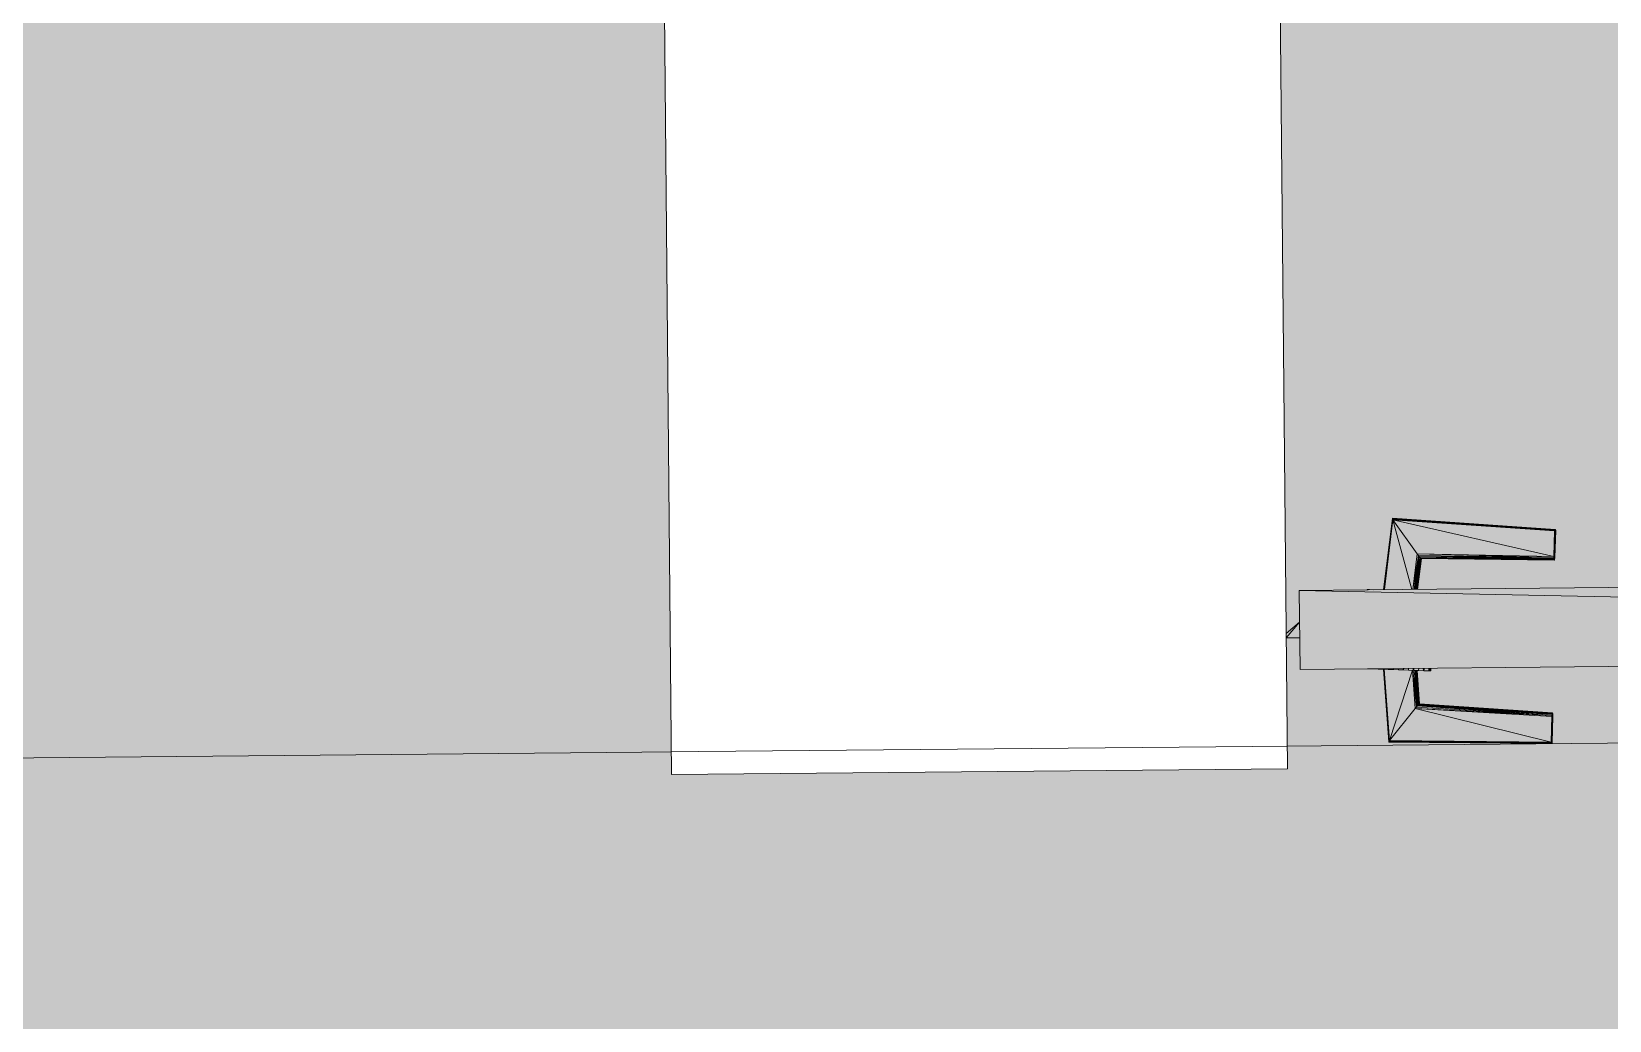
# Model space of a CAD drawing. Header units: millimetres. Extents: x 141848 to 1648660, y -465012 to -151356.
# Drawn here: x 380719 to 381399, y -272054 to -271628 of the extents above; entities that cross this region are included whole.
import ezdxf

# ---------------------------------------------------------------- set-up
doc = ezdxf.new("R2010")
doc.units = ezdxf.units.MM
doc.header["$MEASUREMENT"] = 0
doc.linetypes.add('Wipeout_Contour', pattern=[1000, 0, -1000])
doc.layers.add('Divers - Dessin général', color=7, linetype='Continuous')
doc.layers.add('Structure - Murs extérieurs', color=7, linetype='Continuous')

msp = doc.modelspace()

# ---------------------------------------------------------------- hatches: boundary and pattern name
at = {"linetype": 'Continuous', "lineweight": 0, "true_color": 0x6f6f6f}
h = msp.add_hatch(color=8, dxfattribs=at)
h.paths.add_polyline_path([(360547.961, -275935.042), (360547.961, -295062.571), (487920.34, -293826.868), (487920.34, -270902.734), (487462.568, -270902.734), (472913.119, -271040.575), (472913.119, -163437.635), (371855.719, -163437.635), (371855.719, -271040.575), (371882.482, -271040.57), (371882.665, -272000.514, -0.4094274), (367883.201, -275935.042)])
h.paths.add_polyline_path([(377135.103, -260639.953), (373845.103, -260639.953), (373845.103, -248364.953), (373845.103, -243089.974), (373845.103, -242189.974), (377135.103, -242189.974)], flags=0)
h.paths.add_polyline_path([(415474.561, -260810.571), (380202.952, -260810.571), (380202.952, -230015.57), (380202.952, -193810.571), (380202.952, -171995.57), (431505.799, -171995.57), (464309.564, -171995.57), (464309.564, -262266.885), (436549.587, -262266.885), (436549.587, -189810.571), (412055.061, -189810.571), (412055.061, -201780.57), (412055.061, -204495.57), (415454.069, -204495.57), (415454.069, -208495.57), (415454.069, -218295.57), (405655.061, -218295.57), (405655.061, -222495.57), (415474.561, -222495.57)], flags=0)
h.paths.add_polyline_path([(381436.562, -269433.913, -0.0903187), (381558.292, -268727.623, -0.2014487), (382612.158, -267592.74, -0.1042114), (383417.525, -267415.055), (384017.498, -267409.371, -0.1040446), (384824.873, -267571.244, -0.2382555), (385983.776, -268953.318, -0.0551886), (386036.355, -269390.334), (386038.45, -269611.438), (386050.565, -270890.267), (385792.102, -271892.761, -0.2679492), (384069.602, -272909.124), (383469.629, -272914.808, -0.1937175), (382078.771, -272370.185, -0.0705688), (381728.183, -271931.262, -0.1316525), (381450.772, -270933.845)], flags=0)
h.paths.add_polyline_path([(392016.505, -273452.052), (392030.007, -267377.824, -0.3805567), (394016.505, -265609.826), (394094.233, -265609.826), (394094.233, -270609.826), (409094.233, -270609.826), (409094.233, -265609.826), (414055.71, -265609.826, -0.4142136), (415555.71, -267109.826), (415555.71, -273660.699, -0.3455016), (413836.804, -275433.432), (394027.271, -275599.002, -0.4157911), (392016.505, -273599.031)], flags=0)
h.paths.add_polyline_path([(424209.612, -271504.083, -0.1344739), (423930.467, -270484.937), (423930.467, -268984.937, -0.4142136), (425930.467, -266984.937), (426530.467, -266984.937, -0.4142136), (428530.467, -268984.937), (428530.467, -270484.937, -0.1288203), (428273.55, -271465.581, -0.2709363), (426530.467, -272484.937), (425930.467, -272484.937, -0.26498)], flags=0)
h.paths.add_polyline_path([(436562.206, -273329.325), (436569.468, -267730.336, -0.0985615), (436800.237, -266943.721), (436817.2, -266951.545, -0.258849), (438654.998, -265605.827), (438652.661, -265587.294), (439337.088, -265587.294), (439337.088, -265687.294), (439337.088, -270687.294), (469237.088, -270687.294), (469237.088, -265687.294), (470907.523, -265687.294), (472885.813, -265687.294), (472885.813, -267687.294), (472885.813, -271062.255, 0.0013458), (472885.842, -271073.021), (472896.728, -273095.233, -0.4142136), (470907.523, -275105.97), (462184.053, -275105.97, -0.005189), (462130.957, -275116.103), (454147.511, -275196.191), (438770.531, -275253.24, -0.3865533), (436572.608, -273475.385, -0.0251892)], flags=0)

# ---------------------------------------------------------------- linework, layer by layer
at = {"color": 7, "linetype": 'Continuous', "lineweight": 20}
for p, q in [((381301.737, -271868.366), (381305.547, -271837.67)), ((381301.772, -271868.366), (381305.547, -271837.67)), ((381301.772, -271868.366), (381305.571, -271837.777)), ((381305.619, -271837.923), (381301.772, -271868.366)), ((381301.836, -271868.365), (381305.619, -271837.923)), ((381305.69, -271838.107), (381301.841, -271868.365)), ((381301.934, -271868.364), (381305.69, -271838.107)), ((381305.797, -271838.329), (381301.94, -271868.364)), ((381302.068, -271868.363), (381305.797, -271838.329)), ((381305.547, -271837.67), (381305.558, -271837.602)), ((381305.547, -271837.67), (381375.583, -271842.529)), ((381305.571, -271837.777), (381305.547, -271837.67)), ((381305.558, -271837.602), (381305.592, -271837.572)), ((381375.583, -271842.529), (381305.558, -271837.602)), ((381305.558, -271837.602), (381375.623, -271842.478)), ((381305.558, -271837.602), (381375.658, -271842.455)), ((381305.571, -271837.777), (381375.583, -271842.529)), ((381375.543, -271842.611), (381305.571, -271837.777)), ((381305.619, -271837.923), (381305.571, -271837.777)), ((381305.592, -271837.572), (381375.658, -271842.455)), ((381305.619, -271837.923), (381375.543, -271842.611)), ((381305.619, -271837.923), (381375.504, -271842.721)), ((381375.458, -271842.86), (381305.619, -271837.923)), ((381305.69, -271838.107), (381305.619, -271837.923)), ((381305.69, -271838.107), (381375.458, -271842.86)), ((381305.797, -271838.329), (381305.69, -271838.107)), ((381305.797, -271838.329), (381375.419, -271843.029)), ((381375.1, -271854.081), (381305.797, -271838.329)), ((381305.797, -271838.329), (381375.458, -271842.86)), ((381316.222, -271852.967), (381305.797, -271838.329)), ((381313.922, -271868.25), (381305.797, -271838.329)), ((381375.1, -271854.081), (381375.419, -271843.029)), ((381375.458, -271842.86), (381375.122, -271854.551)), ((381375.122, -271854.551), (381375.419, -271843.029)), ((381375.504, -271842.721), (381375.149, -271854.936)), ((381375.149, -271854.936), (381375.458, -271842.86)), ((381375.543, -271842.611), (381375.175, -271855.237)), ((381375.175, -271855.237), (381375.504, -271842.721)), ((381375.583, -271842.529), (381375.212, -271855.451)), ((381375.212, -271855.451), (381375.543, -271842.611)), ((381375.658, -271842.455), (381375.242, -271855.577)), ((381375.623, -271842.478), (381375.242, -271855.577)), ((381375.242, -271855.577), (381375.583, -271842.529)), ((381375.658, -271842.455), (381375.283, -271855.613)), ((381375.317, -271855.567), (381375.658, -271842.455)), ((381375.699, -271842.462), (381375.317, -271855.567)), ((381375.734, -271842.498), (381375.317, -271855.567)), ((381375.734, -271842.498), (381375.363, -271855.419)), ((381375.769, -271842.564), (381375.363, -271855.419)), ((381375.769, -271842.564), (381375.413, -271855.189)), ((381375.805, -271842.658), (381375.413, -271855.189)), ((381375.419, -271843.029), (381375.458, -271842.86)), ((381375.805, -271842.658), (381375.456, -271854.872)), ((381375.841, -271842.782), (381375.456, -271854.872)), ((381375.458, -271842.86), (381375.504, -271842.721)), ((381375.504, -271842.721), (381375.543, -271842.611)), ((381375.841, -271842.782), (381375.505, -271854.471)), ((381375.872, -271842.934), (381375.505, -271854.471)), ((381375.543, -271842.611), (381375.583, -271842.529)), ((381375.872, -271842.934), (381375.552, -271853.987)), ((381375.583, -271842.529), (381375.623, -271842.478)), ((381375.623, -271842.478), (381375.658, -271842.455)), ((381375.658, -271842.455), (381375.699, -271842.462)), ((381375.699, -271842.462), (381375.734, -271842.498)), ((381375.734, -271842.498), (381375.769, -271842.564)), ((381375.769, -271842.564), (381375.805, -271842.658)), ((381375.805, -271842.658), (381375.841, -271842.782)), ((381375.841, -271842.782), (381375.872, -271842.934)), ((381316.222, -271852.967), (381314.328, -271868.247)), ((381316.722, -271853.589), (381314.369, -271868.246)), ((381316.722, -271853.589), (381314.897, -271868.241)), ((381317.139, -271854.1), (381314.932, -271868.241)), ((381317.139, -271854.1), (381315.385, -271868.237)), ((381316.222, -271852.967), (381375.1, -271854.081)), ((381375.122, -271854.551), (381316.222, -271852.967)), ((381316.722, -271853.589), (381316.222, -271852.967)), ((381317.139, -271854.1), (381316.722, -271853.589)), ((381375.122, -271854.551), (381316.722, -271853.589)), ((381375.175, -271855.237), (381317.139, -271854.1)), ((381317.139, -271854.1), (381375.122, -271854.551)), ((381375.149, -271854.936), (381317.139, -271854.1)), ((381317.48, -271854.499), (381317.139, -271854.1)), ((381375.122, -271854.551), (381375.1, -271854.081)), ((381375.552, -271853.987), (381375.505, -271854.471)), ((382409.568, -271857.87), (381265.426, -271868.71)), ((381317.48, -271854.499), (381315.414, -271868.236)), ((381317.48, -271854.499), (381315.774, -271868.233)), ((381316.047, -271868.23), (381317.48, -271854.499)), ((381317.738, -271854.782), (381316.07, -271868.23)), ((381317.914, -271854.949), (381316.088, -271868.23)), ((381317.914, -271854.949), (381316.268, -271868.228)), ((381316.361, -271868.227), (381317.914, -271854.949)), ((381318.007, -271854.998), (381316.367, -271868.227)), ((381317.738, -271854.782), (381317.48, -271854.499)), ((381375.175, -271855.237), (381317.48, -271854.499)), ((381317.738, -271854.782), (381375.175, -271855.237)), ((381375.212, -271855.451), (381317.738, -271854.782)), ((381317.914, -271854.949), (381317.738, -271854.782)), ((381318.007, -271854.998), (381317.914, -271854.949)), ((381317.914, -271854.949), (381375.212, -271855.451)), ((381375.242, -271855.577), (381317.914, -271854.949)), ((381318.007, -271854.998), (381375.242, -271855.577)), ((381375.283, -271855.613), (381318.007, -271854.998)), ((381375.149, -271854.936), (381375.122, -271854.551)), ((381375.175, -271855.237), (381375.149, -271854.936)), ((381375.212, -271855.451), (381375.175, -271855.237)), ((381375.242, -271855.577), (381375.212, -271855.451)), ((381375.283, -271855.613), (381375.242, -271855.577)), ((381375.317, -271855.567), (381375.283, -271855.613)), ((381375.363, -271855.419), (381375.317, -271855.567)), ((381375.413, -271855.189), (381375.363, -271855.419)), ((381375.456, -271854.872), (381375.413, -271855.189)), ((381375.505, -271854.471), (381375.456, -271854.872)), ((381265.426, -271868.71), (382409.89, -271891.838)), ((381265.426, -271868.71), (381265.748, -271902.677)), ((381294.929, -271868.352), (381294.738, -271868.391)), ((381294.738, -271868.391), (381294.831, -271868.359)), ((381294.831, -271868.359), (381294.738, -271868.379)), ((381294.738, -271868.379), (381294.767, -271868.369)), ((381294.738, -271868.379), (381294.738, -271868.391)), ((381294.738, -271868.391), (381294.738, -271868.379)), ((381294.738, -271868.391), (381294.738, -271868.432)), ((381294.767, -271868.405), (381294.738, -271868.391)), ((381295.22, -271868.339), (381294.767, -271868.405)), ((381294.767, -271868.405), (381295.057, -271868.345)), ((381294.767, -271868.405), (381294.929, -271868.352)), ((381294.767, -271868.405), (381294.767, -271868.432)), ((381294.831, -271868.42), (381294.767, -271868.405)), ((381295.417, -271868.335), (381294.831, -271868.42)), ((381294.831, -271868.42), (381295.22, -271868.339)), ((381294.929, -271868.352), (381294.831, -271868.359)), ((381294.831, -271868.42), (381294.831, -271868.431)), ((381294.895, -271868.431), (381294.831, -271868.42)), ((381295.057, -271868.345), (381294.929, -271868.352)), ((381294.965, -271868.43), (381295.417, -271868.335)), ((381295.638, -271868.333), (381294.976, -271868.43)), ((381295.22, -271868.339), (381295.057, -271868.345)), ((381295.186, -271868.428), (381295.638, -271868.333)), ((381295.417, -271868.335), (381295.22, -271868.339)), ((381295.638, -271868.333), (381295.417, -271868.335)), ((381297.393, -271868.407), (381295.638, -271868.333)), ((381265.748, -271902.677), (382409.89, -271891.838)), ((381294.787, -271902.402), (381294.857, -271902.404)), ((381294.857, -271902.404), (381294.95, -271902.408)), ((381294.95, -271902.401), (381294.95, -271902.408)), ((381294.95, -271902.408), (381295.078, -271902.412)), ((381295.078, -271902.412), (381295.083, -271902.399)), ((381295.078, -271902.412), (381297.239, -271902.489)), ((381297.244, -271902.379), (381297.239, -271902.489)), ((381297.239, -271902.489), (381299.401, -271902.566)), ((381299.341, -271902.359), (381299.401, -271902.566)), ((381299.401, -271902.566), (381299.474, -271902.358)), ((381299.404, -271902.359), (381299.401, -271902.566)), ((381299.401, -271902.566), (381301.574, -271902.642)), ((381301.582, -271902.338), (381301.574, -271902.642)), ((381301.574, -271902.642), (381303.747, -271902.72)), ((381301.725, -271902.714), (381301.754, -271902.705)), ((381303.949, -271933.91), (381301.725, -271902.714)), ((381301.754, -271902.705), (381301.818, -271902.692)), ((381303.977, -271933.817), (381301.754, -271902.705)), ((381303.949, -271933.91), (381301.754, -271902.705)), ((381301.818, -271902.692), (381301.917, -271902.677)), ((381304.114, -271933.522), (381301.818, -271902.692)), ((381304.028, -271933.688), (381301.818, -271902.692)), ((381303.977, -271933.817), (381301.818, -271902.692)), ((381301.911, -271902.655), (381302.015, -271902.658)), ((381301.917, -271902.677), (381302.044, -271902.659)), ((381304.114, -271933.522), (381301.917, -271902.677)), ((381304.228, -271933.32), (381302.044, -271902.659)), ((381304.114, -271933.522), (381302.044, -271902.659)), ((381303.632, -271902.318), (381303.747, -271902.72)), ((381303.747, -271902.72), (381303.888, -271902.316)), ((381303.754, -271902.317), (381303.747, -271902.72)), ((381303.747, -271902.72), (381305.926, -271902.797)), ((381304.228, -271933.32), (381314.228, -271903.091)), ((381305.926, -271902.797), (381306.101, -271902.295)), ((381305.938, -271902.297), (381305.926, -271902.797)), ((381305.926, -271902.797), (381308.104, -271902.874)), ((381308.122, -271902.276), (381308.104, -271902.874)), ((381308.104, -271902.874), (381309.952, -271902.939)), ((381309.952, -271902.939), (381310.283, -271902.951)), ((381310.079, -271902.257), (381310.283, -271902.951)), ((381310.283, -271902.951), (381310.526, -271902.253)), ((381310.3, -271902.255), (381310.283, -271902.951)), ((381310.283, -271902.951), (381312.468, -271903.028)), ((381312.489, -271902.235), (381312.468, -271903.028)), ((381312.468, -271903.028), (381314.653, -271903.106)), ((381314.228, -271903.091), (381315.401, -271919.531)), ((381314.228, -271903.091), (381315.924, -271918.937)), ((381314.389, -271902.217), (381314.653, -271903.106)), ((381314.653, -271903.106), (381314.964, -271902.211)), ((381314.653, -271903.106), (381314.673, -271902.214)), ((381314.653, -271903.106), (381316.285, -271903.164)), ((381314.798, -271903.112), (381315.924, -271918.937)), ((381315.28, -271903.129), (381315.924, -271918.937)), ((381315.28, -271903.129), (381316.372, -271918.448)), ((381315.28, -271903.129), (381316.728, -271918.065)), ((381315.669, -271903.142), (381316.728, -271918.065)), ((381315.669, -271903.142), (381317.005, -271917.79)), ((381315.96, -271903.153), (381317.005, -271917.79)), ((381315.96, -271903.153), (381317.189, -271917.625)), ((381316.157, -271903.16), (381317.189, -271917.625)), ((381316.157, -271903.16), (381317.281, -271917.571)), ((381316.256, -271903.163), (381317.281, -271917.571)), ((381316.285, -271903.164), (381316.831, -271903.183)), ((381316.831, -271903.183), (381316.857, -271902.193)), ((381316.831, -271903.183), (381319.01, -271903.26)), ((381318.692, -271902.176), (381319.01, -271903.26)), ((381319.01, -271903.26), (381319.389, -271902.169)), ((381319.01, -271903.26), (381319.035, -271902.173)), ((381319.01, -271903.26), (381321.189, -271903.338)), ((381321.189, -271903.338), (381321.219, -271902.152)), ((381321.189, -271903.338), (381321.416, -271903.346)), ((381321.416, -271903.346), (381321.404, -271902.15)), ((381321.416, -271903.346), (381321.445, -271902.15)), ((381321.416, -271903.346), (381321.607, -271903.352)), ((381321.607, -271903.352), (381321.602, -271902.148)), ((381321.607, -271903.352), (381321.666, -271902.148)), ((381321.607, -271903.352), (381321.637, -271902.148)), ((381321.607, -271903.352), (381321.77, -271903.358)), ((381321.77, -271903.358), (381321.799, -271902.146)), ((381321.77, -271903.358), (381321.869, -271903.362)), ((381321.869, -271903.362), (381321.898, -271903.363)), ((381321.898, -271903.363), (381321.904, -271902.145)), ((381321.898, -271903.363), (381321.927, -271902.145)), ((381321.898, -271903.363), (381321.991, -271903.366)), ((381321.991, -271903.366), (381322.003, -271902.144)), ((381321.991, -271903.366), (381322.02, -271902.144)), ((381321.991, -271903.366), (381322.061, -271903.368)), ((381322.061, -271903.368), (381322.078, -271902.144)), ((381322.061, -271903.368), (381322.09, -271902.144)), ((381322.061, -271903.368), (381322.09, -271903.369)), ((381322.09, -271903.369), (381322.061, -271903.368)), ((381322.09, -271903.369), (381322.113, -271902.143)), ((381304.228, -271933.32), (381315.401, -271919.531)), ((381315.924, -271918.937), (381315.401, -271919.531)), ((381315.401, -271919.531), (381374.262, -271922.551)), ((381373.953, -271934.081), (381315.401, -271919.531)), ((381315.401, -271919.531), (381374.214, -271923.026)), ((381315.924, -271918.937), (381316.372, -271918.448)), ((381315.924, -271918.937), (381374.262, -271922.551)), ((381316.372, -271918.448), (381316.728, -271918.065)), ((381316.372, -271918.448), (381374.262, -271922.551)), ((381316.372, -271918.448), (381374.305, -271922.158)), ((381316.372, -271918.448), (381374.348, -271921.851)), ((381316.728, -271918.065), (381317.005, -271917.79)), ((381316.728, -271918.065), (381374.348, -271921.851)), ((381317.005, -271917.79), (381317.189, -271917.625)), ((381317.005, -271917.79), (381374.348, -271921.851)), ((381317.005, -271917.79), (381374.393, -271921.63)), ((381317.189, -271917.625), (381317.281, -271917.571)), ((381317.189, -271917.625), (381374.438, -271921.493)), ((381374.393, -271921.63), (381317.189, -271917.625)), ((381374.438, -271921.493), (381317.281, -271917.571)), ((381317.281, -271917.571), (381374.472, -271921.455)), ((381374.305, -271922.158), (381373.989, -271934.243)), ((381374.348, -271921.851), (381374.02, -271934.376)), ((381374.305, -271922.158), (381374.02, -271934.376)), ((381374.393, -271921.63), (381374.055, -271934.48)), ((381374.348, -271921.851), (381374.055, -271934.48)), ((381374.438, -271921.493), (381374.091, -271934.555)), ((381374.393, -271921.63), (381374.091, -271934.555)), ((381374.438, -271921.493), (381374.132, -271934.6)), ((381374.472, -271921.455), (381374.167, -271934.616)), ((381374.438, -271921.493), (381374.167, -271934.616)), ((381374.513, -271921.501), (381374.167, -271934.616)), ((381374.513, -271921.501), (381374.208, -271934.603)), ((381374.513, -271921.501), (381374.242, -271934.559)), ((381374.549, -271921.636), (381374.242, -271934.559)), ((381374.262, -271922.551), (381374.305, -271922.158)), ((381374.549, -271921.636), (381374.282, -271934.488)), ((381374.581, -271921.859), (381374.282, -271934.488)), ((381374.305, -271922.158), (381374.348, -271921.851)), ((381374.581, -271921.859), (381374.322, -271934.387)), ((381374.613, -271922.169), (381374.322, -271934.387)), ((381374.348, -271921.851), (381374.393, -271921.63)), ((381374.613, -271922.169), (381374.367, -271934.257)), ((381374.393, -271921.63), (381374.438, -271921.493)), ((381374.438, -271921.493), (381374.472, -271921.455)), ((381374.472, -271921.455), (381374.513, -271921.501)), ((381374.513, -271921.501), (381374.549, -271921.636)), ((381374.549, -271921.636), (381374.581, -271921.859)), ((381374.581, -271921.859), (381374.613, -271922.169)), ((381374.613, -271922.169), (381374.639, -271922.564)), ((381374.262, -271922.551), (381373.953, -271934.081)), ((381374.214, -271923.026), (381373.953, -271934.081)), ((381374.262, -271922.551), (381373.989, -271934.243)), ((381374.262, -271922.551), (381374.214, -271923.026)), ((381374.639, -271922.564), (381374.367, -271934.257)), ((381374.639, -271922.564), (381374.406, -271934.097)), ((381374.661, -271923.042), (381374.406, -271934.097)), ((381374.639, -271922.564), (381374.661, -271923.042)), ((381303.949, -271933.91), (381303.977, -271933.817)), ((381374.132, -271934.6), (381303.949, -271933.91)), ((381303.949, -271933.91), (381374.091, -271934.555)), ((381303.956, -271933.966), (381303.949, -271933.91)), ((381303.985, -271933.987), (381303.956, -271933.966)), ((381374.132, -271934.6), (381303.956, -271933.966)), ((381303.977, -271933.817), (381304.028, -271933.688)), ((381303.977, -271933.817), (381374.055, -271934.48)), ((381374.091, -271934.555), (381303.977, -271933.817)), ((381303.985, -271933.987), (381374.132, -271934.6)), ((381374.167, -271934.616), (381303.985, -271933.987)), ((381304.028, -271933.688), (381304.114, -271933.522)), ((381373.989, -271934.243), (381304.028, -271933.688)), ((381374.055, -271934.48), (381304.028, -271933.688)), ((381374.02, -271934.376), (381304.028, -271933.688)), ((381304.114, -271933.522), (381304.228, -271933.32)), ((381373.989, -271934.243), (381304.114, -271933.522)), ((381373.953, -271934.081), (381304.228, -271933.32)), ((381373.989, -271934.243), (381304.228, -271933.32)), ((381373.989, -271934.243), (381373.953, -271934.081)), ((381374.02, -271934.376), (381373.989, -271934.243)), ((381374.055, -271934.48), (381374.02, -271934.376)), ((381374.091, -271934.555), (381374.055, -271934.48)), ((381374.132, -271934.6), (381374.091, -271934.555)), ((381374.167, -271934.616), (381374.132, -271934.6)), ((381374.208, -271934.603), (381374.167, -271934.616)), ((381374.242, -271934.559), (381374.208, -271934.603)), ((381374.282, -271934.488), (381374.242, -271934.559)), ((381374.322, -271934.387), (381374.282, -271934.488)), ((381374.367, -271934.257), (381374.322, -271934.387)), ((381374.406, -271934.097), (381374.367, -271934.257))]:
    msp.add_line(p, q, dxfattribs=at)
msp.add_point((381317.287, -271917.571), dxfattribs=at)

# ---------------------------------------------------------------- next in the draw order: wipeouts: each hides what was drawn before it
at = {"color": 254, "linetype": 'Wipeout_Contour', "lineweight": 0, "ltscale": 1872385.45376062}
msp.add_wipeout([(380995.054, -271947.977), (381260.345, -271945.464), (381256.935, -271585.48), (380991.643, -271587.993)], dxfattribs=at).dxf.layer = 'Structure - Murs extérieurs'

# ---------------------------------------------------------------- next in the draw order: linework, layer by layer
at = {"color": 7, "linetype": 'Continuous', "lineweight": 20}
for p, q in [((381265.555, -271882.297), (381259.793, -271887.232)), ((381259.793, -271887.232), (381259.812, -271889.145)), ((381265.555, -271882.297), (381259.812, -271889.145)), ((381265.619, -271889.09), (381259.812, -271889.145))]:
    msp.add_line(p, q, dxfattribs=at)
at = {"layer": 'Divers - Dessin général', "color": 14, "linetype": 'Continuous', "lineweight": 5, "true_color": 0x990000}
msp.add_lwpolyline([(472905.195, -163437.635), (472885.813, -271067.638), (371555.907, -272027.634), (371538.537, -197317.635), (371535.195, -163437.635)], close=True, dxfattribs=at)
at = {"layer": 'Structure - Murs extérieurs', "color": 7, "linetype": 'Continuous', "lineweight": 5}
for points in [[(380991.643, -271587.993), (380995.054, -271947.977)], [(381260.345, -271945.464), (381256.935, -271585.48)], [(380995.054, -271947.977), (381260.345, -271945.464)]]:
    msp.add_lwpolyline(points, dxfattribs=at)

doc.saveas('drawing.dxf')
